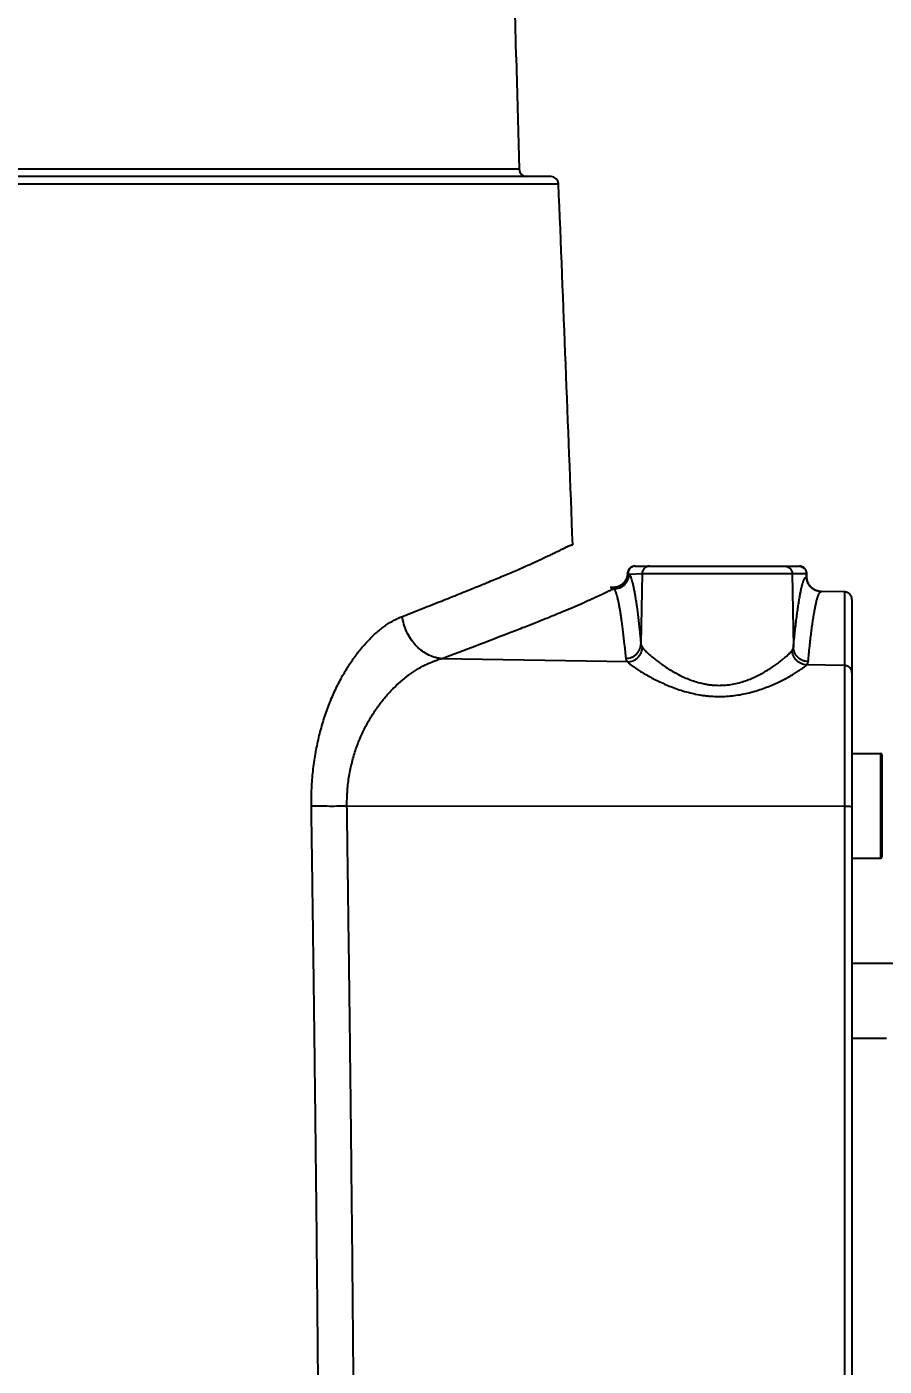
# Model space of a CAD drawing. Header units: millimetres. Extents: x 4086 to 8300, y 123 to 1549.
# Drawn here: x 7742.38 to 7756.69, y 1048.41 to 1070.76 of the extents above; entities that cross this region are included whole.
import ezdxf

# ---------------------------------------------------------------- set-up
doc = ezdxf.new("R2010")
doc.units = ezdxf.units.MM
for name, color, linetype in [('外形图', 7, 'Continuous'), ('尺寸标注', 7, 'Continuous'), ('运动范围', 7, 'Continuous')]:
    doc.layers.add(name, color=color, linetype=linetype)
doc.styles.add('思源黑', font='SourceHanSansCN-Normal.ttf')
doc.dimstyles.new('尺寸标注_1_4比例', dxfattribs={"dimtxt": 7, "dimasz": 6, "dimexe": 2, "dimexo": 1.5, "dimgap": 1, "dimtad": 1, "dimdec": 1, "dimlfac": 4, "dimdsep": 46, "dimtxsty": '思源黑', "dimcen": 0.09, "dimadec": 0, "dimazin": 0, "dimtp": 0.01, "dimtm": 0.01, "dimtfac": 1, "dimtdec": 1, "dimtofl": 0, "dimtmove": 0, "dimatfit": 3, "dimfxl": 1, "dimtolj": 1, "dimarcsym": 0})

# ---------------------------------------------------------------- blocks, each defined once
blk = doc.blocks.new('*D983')
at = {"layer": 'Defpoints', "color": 0}
for p in [(7737.954, 1108.508), (7756.117, 1021.008), (7954.12, 1021.008)]:
    blk.add_point(p, dxfattribs=at)
at = {"layer": '尺寸标注', "color": 0, "lineweight": -2}
for p, q in [((7739.454, 1108.508), (7956.12, 1108.508)), ((7954.12, 1102.508), (7954.12, 1027.008)), ((7757.617, 1021.008), (7956.12, 1021.008))]:
    blk.add_line(p, q, dxfattribs=at)
at = {"layer": '尺寸标注', "color": 0}
for points in [[(7955.12, 1102.508), (7953.12, 1102.508), (7954.12, 1108.508)], [(7953.12, 1027.008), (7955.12, 1027.008), (7954.12, 1021.008)]]:
    blk.add_solid(points, dxfattribs=at)
at = {"layer": '尺寸标注', "color": 0, "insert": (7949.491, 1064.758), "char_height": 7, "attachment_point": 5, "rotation": 90, "style": '思源黑'}
blk.add_mtext('\\A1;350', dxfattribs=at)
blk = doc.blocks.new('*D988')
at = {"layer": 'Defpoints', "color": 0}
for p in [(7845.965, 1108.508), (7727.9, 1017.2), (7727.9, 970.227)]:
    blk.add_point(p, dxfattribs=at)
at = {"layer": '尺寸标注', "color": 0, "lineweight": -2}
for p, q in [((7845.965, 1107.008), (7845.965, 968.227)), ((7727.9, 1015.7), (7727.9, 968.227)), ((7839.965, 970.227), (7733.9, 970.227))]:
    blk.add_line(p, q, dxfattribs=at)
at = {"layer": '尺寸标注', "color": 0}
for points in [[(7733.9, 971.227), (7733.9, 969.227), (7727.9, 970.227)], [(7839.965, 969.227), (7839.965, 971.227), (7845.965, 970.227)]]:
    blk.add_solid(points, dxfattribs=at)
at = {"layer": '尺寸标注', "color": 0, "insert": (7786.933, 974.856), "char_height": 7, "attachment_point": 5, "style": '思源黑'}
blk.add_mtext('\\A1;472.3', dxfattribs=at)

msp = doc.modelspace()

# ---------------------------------------------------------------- linework, layer by layer
at = {"layer": '外形图'}
for p, q in [((7750.5162, 1071.2581), (7750.5424, 1070.2581)), ((7750.5424, 1070.2581), (7750.5479, 1070.2581)), ((7750.5479, 1070.2581), (7750.5971, 1068.3798)), ((7750.5971, 1068.3798), (7705.2035, 1068.3798)), ((7704.5479, 1068.1382), (7751.2527, 1068.1382)), ((7751.1278, 1068.2581), (7704.6729, 1068.2581)), ((7752.4319, 1061.6269), (7752.6485, 1061.6353)), ((7752.5292, 1061.7581), (7755.2713, 1061.7581)), ((7752.6485, 1061.6353), (7752.628, 1060.46)), ((7752.6485, 1061.6353), (7755.3901, 1061.6353)), ((7755.1522, 1061.6353), (7755.1736, 1060.4058)), ((7755.3911, 1061.5799), (7755.3901, 1061.6353)), ((7755.3901, 1061.6353), (7755.3963, 1061.6353)), ((7755.3973, 1061.5775), (7755.3963, 1061.6353)), ((7755.6367, 1061.3343), (7755.6386, 1061.3344)), ((7756.0275, 1061.3276), (7755.6386, 1061.3344)), ((7756.0275, 1061.3276), (7756.0275, 1021.1372)), ((7756.1503, 1061.2026), (7756.1503, 1021.1331)), ((7756.1503, 1060.9473), (7756.1503, 1060.9482)), ((7752.4045, 1060.161), (7749.2923, 1060.2141)), ((7756.0275, 1060.0991), (7755.3905, 1060.11)), ((7756.1503, 1058.6331), (7756.6253, 1058.6331)), ((7756.6253, 1058.6331), (7756.6253, 1056.8831)), ((7756.6503, 1058.6081), (7756.6503, 1056.9081)), ((7756.0275, 1057.7468), (7747.7234, 1057.7523)), ((7756.1503, 1056.8831), (7756.6253, 1056.8831)), ((7756.1503, 1055.1331), (7756.9753, 1055.1331))]:
    msp.add_line(p, q, dxfattribs=at)
for points in [[(7752.4043, 1061.6383), (7752.4041, 1061.6349), (7752.4039, 1061.6312), (7752.4036, 1061.6274), (7752.4033, 1061.6236), (7752.4028, 1061.6198), (7752.4023, 1061.6159), (7752.4018, 1061.612), (7752.4012, 1061.6081), (7752.4005, 1061.6041), (7752.3997, 1061.6001), (7752.3989, 1061.5961), (7752.398, 1061.592), (7752.397, 1061.588), (7752.3959, 1061.5839), (7752.3948, 1061.5798), (7752.3935, 1061.5757), (7752.3922, 1061.5716), (7752.3909, 1061.5675), (7752.3894, 1061.5634), (7752.3878, 1061.5593), (7752.3862, 1061.5552), (7752.3845, 1061.5511), (7752.3827, 1061.547), (7752.3809, 1061.5429), (7752.3789, 1061.5389), (7752.3769, 1061.5349), (7752.3748, 1061.5309), (7752.3726, 1061.5269), (7752.3703, 1061.523), (7752.368, 1061.5191), (7752.3656, 1061.5152), (7752.3631, 1061.5114), (7752.3605, 1061.5076), (7752.3579, 1061.5038), (7752.3552, 1061.5001), (7752.3524, 1061.4965), (7752.3496, 1061.4929), (7752.3466, 1061.4893), (7752.3437, 1061.4858), (7752.3406, 1061.4824), (7752.3375, 1061.479), (7752.3343, 1061.4757), (7752.3311, 1061.4724), (7752.3278, 1061.4692), (7752.3245, 1061.4661), (7752.3211, 1061.463), (7752.3177, 1061.46), (7752.3142, 1061.457), (7752.3106, 1061.4542), (7752.307, 1061.4514), (7752.3034, 1061.4486), (7752.2997, 1061.446), (7752.296, 1061.4434), (7752.2923, 1061.4409), (7752.2885, 1061.4385), (7752.2847, 1061.4361), (7752.2809, 1061.4338), (7752.277, 1061.4316), (7752.2731, 1061.4295), (7752.2692, 1061.4275), (7752.2653, 1061.4255), (7752.2614, 1061.4236), (7752.2575, 1061.4218), (7752.2536, 1061.4201), (7752.2496, 1061.4185), (7752.2457, 1061.4169), (7752.2418, 1061.4155), (7752.2379, 1061.4141), (7752.2341, 1061.4128), (7752.2303, 1061.4115), (7752.2265, 1061.4104), (7752.2227, 1061.4093), (7752.2189, 1061.4083), (7752.2152, 1061.4073), (7752.2115, 1061.4065), (7752.2079, 1061.4056), (7752.2043, 1061.4049), (7752.2007, 1061.4042), (7752.1972, 1061.4036), (7752.1937, 1061.403), (7752.1902, 1061.4025), (7752.1868, 1061.4021), (7752.1834, 1061.4017), (7752.1801, 1061.4013), (7752.1768, 1061.401), (7752.1736, 1061.4008), (7752.1704, 1061.4006), (7752.1672, 1061.4004), (7752.1641, 1061.4003), (7752.161, 1061.4002), (7752.158, 1061.4002), (7752.155, 1061.4002), (7752.1521, 1061.4002), (7752.1492, 1061.4003), (7752.1463, 1061.4004), (7752.1435, 1061.4005), (7752.1407, 1061.4007), (7752.1379, 1061.4009), (7752.1352, 1061.4011), (7752.1325, 1061.4013), (7752.1299, 1061.4016), (7752.1273, 1061.4019), (7752.1247, 1061.4022), (7752.1221, 1061.4026), (7752.1196, 1061.403), (7752.1176, 1061.4033)], [(7752.5292, 1061.7581), (7752.5271, 1061.7581), (7752.5248, 1061.758), (7752.5224, 1061.7579), (7752.5198, 1061.7577), (7752.5173, 1061.7575), (7752.5147, 1061.7573), (7752.5122, 1061.7569), (7752.5097, 1061.7566), (7752.5072, 1061.7561), (7752.5047, 1061.7557), (7752.5022, 1061.7551), (7752.4997, 1061.7546), (7752.4973, 1061.754), (7752.4948, 1061.7533), (7752.4924, 1061.7526), (7752.49, 1061.7518), (7752.4875, 1061.751), (7752.4852, 1061.7501), (7752.4828, 1061.7492), (7752.4804, 1061.7482), (7752.4781, 1061.7472), (7752.4758, 1061.7461), (7752.4735, 1061.745), (7752.4712, 1061.7439), (7752.469, 1061.7427), (7752.4668, 1061.7414), (7752.4646, 1061.7401), (7752.4624, 1061.7388), (7752.4603, 1061.7374), (7752.4582, 1061.736), (7752.4561, 1061.7345), (7752.4541, 1061.733), (7752.4521, 1061.7315), (7752.4501, 1061.7299), (7752.4481, 1061.7282), (7752.4462, 1061.7266), (7752.4443, 1061.7249), (7752.4425, 1061.7231), (7752.4407, 1061.7213), (7752.4389, 1061.7195), (7752.4371, 1061.7177), (7752.4354, 1061.7158), (7752.4338, 1061.7138), (7752.4322, 1061.7119), (7752.4306, 1061.7099), (7752.429, 1061.7079), (7752.4275, 1061.7058), (7752.4261, 1061.7037), (7752.4247, 1061.7016), (7752.4233, 1061.6995), (7752.422, 1061.6973), (7752.4207, 1061.6951), (7752.4194, 1061.6929), (7752.4182, 1061.6907), (7752.4171, 1061.6884), (7752.416, 1061.6861), (7752.4149, 1061.6838), (7752.4139, 1061.6815), (7752.413, 1061.6791), (7752.4121, 1061.6767), (7752.4112, 1061.6743), (7752.4104, 1061.6719), (7752.4096, 1061.6695), (7752.4089, 1061.6671), (7752.4082, 1061.6646), (7752.4076, 1061.6621), (7752.4071, 1061.6597), (7752.4065, 1061.6572), (7752.4061, 1061.6547), (7752.4057, 1061.6522), (7752.4053, 1061.6497), (7752.405, 1061.6471), (7752.4047, 1061.6446), (7752.4045, 1061.6421), (7752.4044, 1061.6395), (7752.4043, 1061.6383)], [(7755.3963, 1061.6353), (7755.3962, 1061.6376), (7755.3961, 1061.6401), (7755.396, 1061.6427), (7755.3957, 1061.6452), (7755.3955, 1061.6477), (7755.3951, 1061.6502), (7755.3948, 1061.6527), (7755.3944, 1061.6552), (7755.3939, 1061.6577), (7755.3934, 1061.6601), (7755.3928, 1061.6626), (7755.3922, 1061.665), (7755.3915, 1061.6675), (7755.3908, 1061.6699), (7755.39, 1061.6723), (7755.3892, 1061.6747), (7755.3883, 1061.6771), (7755.3874, 1061.6794), (7755.3865, 1061.6817), (7755.3855, 1061.6841), (7755.3844, 1061.6864), (7755.3833, 1061.6886), (7755.3822, 1061.6909), (7755.381, 1061.6931), (7755.3797, 1061.6953), (7755.3785, 1061.6975), (7755.3771, 1061.6996), (7755.3758, 1061.7018), (7755.3744, 1061.7039), (7755.3729, 1061.7059), (7755.3714, 1061.708), (7755.3699, 1061.71), (7755.3683, 1061.7119), (7755.3667, 1061.7139), (7755.3651, 1061.7158), (7755.3634, 1061.7177), (7755.3616, 1061.7195), (7755.3599, 1061.7213), (7755.3581, 1061.7231), (7755.3562, 1061.7248), (7755.3544, 1061.7265), (7755.3525, 1061.7282), (7755.3505, 1061.7298), (7755.3486, 1061.7314), (7755.3466, 1061.7329), (7755.3445, 1061.7344), (7755.3425, 1061.7359), (7755.3404, 1061.7373), (7755.3383, 1061.7387), (7755.3361, 1061.74), (7755.3339, 1061.7413), (7755.3318, 1061.7425), (7755.3295, 1061.7437), (7755.3273, 1061.7449), (7755.325, 1061.746), (7755.3227, 1061.747), (7755.3204, 1061.7481), (7755.3181, 1061.749), (7755.3157, 1061.7499), (7755.3134, 1061.7508), (7755.311, 1061.7516), (7755.3086, 1061.7524), (7755.3062, 1061.7531), (7755.3037, 1061.7538), (7755.3013, 1061.7545), (7755.2988, 1061.755), (7755.2964, 1061.7556), (7755.2939, 1061.756), (7755.2914, 1061.7565), (7755.2889, 1061.7569), (7755.2864, 1061.7572), (7755.2839, 1061.7575), (7755.2814, 1061.7577), (7755.2788, 1061.7579), (7755.2763, 1061.758), (7755.2738, 1061.7581), (7755.2713, 1061.7581)], [(7755.6386, 1061.3344), (7755.6358, 1061.3344), (7755.6329, 1061.3345), (7755.6299, 1061.3347), (7755.6269, 1061.3349), (7755.6239, 1061.3351), (7755.6209, 1061.3354), (7755.6178, 1061.3357), (7755.6147, 1061.336), (7755.6116, 1061.3364), (7755.6085, 1061.3368), (7755.6054, 1061.3373), (7755.6022, 1061.3378), (7755.5991, 1061.3384), (7755.5959, 1061.339), (7755.5927, 1061.3397), (7755.5894, 1061.3404), (7755.5862, 1061.3411), (7755.5829, 1061.342), (7755.5796, 1061.3428), (7755.5763, 1061.3438), (7755.5729, 1061.3447), (7755.5696, 1061.3458), (7755.5662, 1061.3469), (7755.5628, 1061.3481), (7755.5593, 1061.3493), (7755.5559, 1061.3506), (7755.5524, 1061.352), (7755.5489, 1061.3534), (7755.5454, 1061.3549), (7755.5419, 1061.3565), (7755.5384, 1061.3581), (7755.5348, 1061.3598), (7755.5313, 1061.3616), (7755.5277, 1061.3635), (7755.5241, 1061.3655), (7755.5205, 1061.3675), (7755.517, 1061.3697), (7755.5134, 1061.3719), (7755.5098, 1061.3741), (7755.5062, 1061.3765), (7755.5027, 1061.379), (7755.4991, 1061.3815), (7755.4956, 1061.3842), (7755.492, 1061.3869), (7755.4885, 1061.3897), (7755.4851, 1061.3925), (7755.4816, 1061.3955), (7755.4782, 1061.3986), (7755.4748, 1061.4017), (7755.4715, 1061.4049), (7755.4682, 1061.4082), (7755.465, 1061.4116), (7755.4618, 1061.415), (7755.4586, 1061.4186), (7755.4556, 1061.4222), (7755.4525, 1061.4258), (7755.4496, 1061.4296), (7755.4467, 1061.4334), (7755.4438, 1061.4372), (7755.4411, 1061.4412), (7755.4384, 1061.4452), (7755.4357, 1061.4492), (7755.4332, 1061.4533), (7755.4307, 1061.4575), (7755.4283, 1061.4617), (7755.426, 1061.4659), (7755.4238, 1061.4702), (7755.4217, 1061.4746), (7755.4196, 1061.4789), (7755.4177, 1061.4833), (7755.4158, 1061.4878), (7755.414, 1061.4922), (7755.4123, 1061.4967), (7755.4107, 1061.5012), (7755.4092, 1061.5058), (7755.4078, 1061.5103), (7755.4065, 1061.5149), (7755.4053, 1061.5194), (7755.4041, 1061.524), (7755.4031, 1061.5285), (7755.4021, 1061.5331), (7755.4012, 1061.5376), (7755.4005, 1061.5422), (7755.3998, 1061.5467), (7755.3992, 1061.5512), (7755.3987, 1061.5557), (7755.3982, 1061.5601), (7755.3979, 1061.5646), (7755.3976, 1061.569), (7755.3974, 1061.5733), (7755.3973, 1061.5775)], [(7756.1503, 1061.2026), (7756.1503, 1061.2051), (7756.1502, 1061.2077), (7756.1501, 1061.2102), (7756.1499, 1061.2127), (7756.1497, 1061.2152), (7756.1494, 1061.2177), (7756.1491, 1061.2202), (7756.1487, 1061.2227), (7756.1483, 1061.2252), (7756.1478, 1061.2277), (7756.1472, 1061.2302), (7756.1467, 1061.2326), (7756.146, 1061.2351), (7756.1454, 1061.2375), (7756.1446, 1061.2399), (7756.1438, 1061.2423), (7756.143, 1061.2447), (7756.1421, 1061.2471), (7756.1412, 1061.2494), (7756.1403, 1061.2517), (7756.1392, 1061.254), (7756.1382, 1061.2563), (7756.1371, 1061.2586), (7756.1359, 1061.2608), (7756.1347, 1061.2631), (7756.1335, 1061.2653), (7756.1322, 1061.2674), (7756.1309, 1061.2696), (7756.1295, 1061.2717), (7756.1281, 1061.2738), (7756.1266, 1061.2759), (7756.1251, 1061.2779), (7756.1236, 1061.2799), (7756.122, 1061.2818), (7756.1204, 1061.2838), (7756.1187, 1061.2857), (7756.117, 1061.2876), (7756.1153, 1061.2894), (7756.1135, 1061.2912), (7756.1117, 1061.293), (7756.1099, 1061.2947), (7756.108, 1061.2964), (7756.1061, 1061.298), (7756.1041, 1061.2996), (7756.1022, 1061.3012), (7756.1002, 1061.3027), (7756.0981, 1061.3042), (7756.0961, 1061.3057), (7756.094, 1061.3071), (7756.0918, 1061.3084), (7756.0897, 1061.3098), (7756.0875, 1061.311), (7756.0853, 1061.3123), (7756.0831, 1061.3135), (7756.0808, 1061.3146), (7756.0786, 1061.3157), (7756.0763, 1061.3168), (7756.0739, 1061.3178), (7756.0716, 1061.3187), (7756.0693, 1061.3196), (7756.0669, 1061.3205), (7756.0645, 1061.3213), (7756.0621, 1061.3221), (7756.0597, 1061.3228), (7756.0572, 1061.3235), (7756.0548, 1061.3241), (7756.0523, 1061.3247), (7756.0499, 1061.3252), (7756.0474, 1061.3257), (7756.0449, 1061.3261), (7756.0424, 1061.3264), (7756.0399, 1061.3268), (7756.0374, 1061.327), (7756.0349, 1061.3272), (7756.0324, 1061.3274), (7756.0298, 1061.3275), (7756.0275, 1061.3276)]]:
    msp.add_lwpolyline(points, dxfattribs=at)
for centre, radius, start, end in [((7750.7221, 1068.3831), 0.125, 181.5, 270), ((7751.1278, 1068.1331), 0.125, 2.35205, 90), ((6152.5029, 1002.1652), 1600.1105, 2.1470933, 2.3629918), ((7756.6253, 1058.6081), 0.025, 0, 90), ((7756.6253, 1056.9081), 0.025, 270, 0)]:
    msp.add_arc(centre, radius, start, end, dxfattribs=at)
for points, knots in [([(7748.6474, 1060.9203), (7748.7592, 1060.964), (7748.9764, 1061.0492), (7749.2922, 1061.174), (7749.5881, 1061.2921), (7749.8637, 1061.4034), (7750.1186, 1061.5078), (7750.3526, 1061.6054), (7750.5653, 1061.6959), (7750.7289, 1061.7673), (7750.8488, 1061.821), (7750.9307, 1061.8582), (7751.007, 1061.8936), (7751.0778, 1061.9271), (7751.1429, 1061.9586), (7751.2025, 1061.9878), (7751.2564, 1062.0146), (7751.3047, 1062.0386), (7751.3474, 1062.0595), (7751.3795, 1062.0749), (7751.4024, 1062.0856), (7751.4174, 1062.0924), (7751.431, 1062.0983), (7751.4432, 1062.1033), (7751.454, 1062.1075), (7751.4633, 1062.1109), (7751.4712, 1062.1134), (7751.4777, 1062.115), (7751.4823, 1062.1158), (7751.4852, 1062.116), (7751.4869, 1062.1159), (7751.4882, 1062.1156), (7751.4892, 1062.1151), (7751.4898, 1062.1144), (7751.49, 1062.1138), (7751.49, 1062.1135)], [0, 0, 0, 0, 0.1166994, 0.2267368, 0.3299816, 0.4263098, 0.515605, 0.5977577, 0.6726658, 0.7402337, 0.7712371, 0.8003719, 0.8276279, 0.8529957, 0.8764512, 0.8979592, 0.9174782, 0.9349672, 0.9503894, 0.9637144, 0.9695829, 0.9749197, 0.979724, 0.9839956, 0.9877356, 0.9909469, 0.9936334, 0.9958019, 0.9974643, 0.998113, 0.9986464, 0.9990745, 0.999416, 0.9997064, 1, 1, 1, 1]), ([(7752.1247, 1061.4017), (7752.1421, 1061.3991), (7752.1777, 1061.3978), (7752.2303, 1061.407), (7752.2797, 1061.4271), (7752.3238, 1061.4571), (7752.3606, 1061.4958), (7752.3884, 1061.5414), (7752.4059, 1061.5917), (7752.4103, 1061.6271), (7752.4106, 1061.6447)], [0, 0, 0, 0, 0.1249806, 0.249967, 0.3749603, 0.4999609, 0.6249676, 0.7499781, 0.8749899, 1, 1, 1, 1]), ([(7752.1777, 1061.3814), (7752.194, 1061.3811), (7752.2268, 1061.3838), (7752.2742, 1061.3973), (7752.3181, 1061.4198), (7752.3567, 1061.4504), (7752.3887, 1061.488), (7752.4127, 1061.531), (7752.4278, 1061.5779), (7752.4316, 1061.6106), (7752.4319, 1061.6269)], [0, 0, 0, 0, 0.124989, 0.2499904, 0.3750001, 0.5000132, 0.6250242, 0.7500282, 0.875021, 1, 1, 1, 1]), ([(7752.4043, 1061.6383), (7752.4043, 1061.6384), (7752.4044, 1061.6386), (7752.4048, 1061.6387), (7752.4052, 1061.6388), (7752.4059, 1061.6388), (7752.4068, 1061.6388), (7752.4083, 1061.6387), (7752.4096, 1061.6385), (7752.4105, 1061.6384)], [0, 0, 0, 0, 0.0361406, 0.0880714, 0.1657799, 0.2722774, 0.4086226, 0.5752528, 1, 1, 1, 1]), ([(7752.5354, 1061.7581), (7752.5274, 1061.7581), (7752.5112, 1061.7565), (7752.4878, 1061.7495), (7752.4662, 1061.7381), (7752.4473, 1061.7228), (7752.4316, 1061.7041), (7752.4199, 1061.6828), (7752.4125, 1061.6595), (7752.4106, 1061.6434), (7752.4105, 1061.6353)], [0, 0, 0, 0, 0.1249856, 0.2499728, 0.3749643, 0.4999613, 0.6249639, 0.7499719, 0.8749842, 1, 1, 1, 1]), ([(7752.4105, 1061.6353), (7752.4109, 1061.6353), (7752.4119, 1061.6356), (7752.4132, 1061.6363), (7752.4145, 1061.6371), (7752.4159, 1061.6377), (7752.4173, 1061.6377), (7752.4187, 1061.6374), (7752.42, 1061.6369), (7752.4217, 1061.636), (7752.4239, 1061.635), (7752.4266, 1061.6342), (7752.4294, 1061.6346), (7752.4312, 1061.6351), (7752.4321, 1061.6353)], [0, 0, 0, 0, 0.0613853, 0.1289178, 0.1977915, 0.2617935, 0.3211035, 0.3812864, 0.4443307, 0.5093193, 0.6379236, 0.7590502, 0.8783876, 1, 1, 1, 1]), ([(7752.4319, 1061.6269), (7752.4343, 1061.624), (7752.4391, 1061.6173), (7752.4457, 1061.6057), (7752.4522, 1061.5919), (7752.4586, 1061.5758), (7752.4651, 1061.5575), (7752.474, 1061.5293), (7752.4848, 1061.4894), (7752.4973, 1061.4364), (7752.5098, 1061.3773), (7752.5222, 1061.3125), (7752.5345, 1061.242), (7752.5466, 1061.1658), (7752.5633, 1061.0523), (7752.5836, 1060.8949), (7752.6068, 1060.6863), (7752.6209, 1060.5385), (7752.628, 1060.46)], [0, 0, 0, 0, 0.0095354, 0.0207051, 0.0335787, 0.0481809, 0.0644797, 0.0824216, 0.1229372, 0.1689454, 0.2197743, 0.2752932, 0.3354949, 0.4004632, 0.4703012, 0.6250881, 0.8011071, 1, 1, 1, 1]), ([(7752.7734, 1061.7581), (7752.7654, 1061.7581), (7752.7492, 1061.7565), (7752.7258, 1061.7495), (7752.7042, 1061.7381), (7752.6853, 1061.7228), (7752.6696, 1061.7041), (7752.6579, 1061.6828), (7752.6505, 1061.6595), (7752.6486, 1061.6434), (7752.6485, 1061.6353)], [0, 0, 0, 0, 0.1249854, 0.2499725, 0.3749639, 0.4999608, 0.6249637, 0.749972, 0.8749845, 1, 1, 1, 1]), ([(7755.0272, 1061.7581), (7755.0353, 1061.7581), (7755.0515, 1061.7565), (7755.0748, 1061.7495), (7755.0964, 1061.7381), (7755.1153, 1061.7228), (7755.131, 1061.7041), (7755.1427, 1061.6828), (7755.1502, 1061.6595), (7755.152, 1061.6434), (7755.1522, 1061.6353)], [0, 0, 0, 0, 0.1249854, 0.2499725, 0.3749639, 0.4999608, 0.6249637, 0.749972, 0.8749845, 1, 1, 1, 1]), ([(7755.2652, 1061.7581), (7755.2733, 1061.7581), (7755.2895, 1061.7565), (7755.3128, 1061.7495), (7755.3344, 1061.7381), (7755.3533, 1061.7228), (7755.369, 1061.7041), (7755.3807, 1061.6828), (7755.3882, 1061.6595), (7755.39, 1061.6434), (7755.3901, 1061.6353)], [0, 0, 0, 0, 0.1249854, 0.2499725, 0.3749639, 0.4999608, 0.6249637, 0.749972, 0.8749845, 1, 1, 1, 1]), ([(7749.2923, 1060.2141), (7749.4896, 1060.2877), (7749.8636, 1060.428), (7750.3171, 1060.6011), (7750.648, 1060.7297), (7750.872, 1060.8179), (7751.0793, 1060.901), (7751.2699, 1060.9788), (7751.4435, 1061.0512), (7751.5999, 1061.1183), (7751.7194, 1061.1711), (7751.8062, 1061.2106), (7751.8816, 1061.2455), (7751.9648, 1061.2847), (7752.0407, 1061.3207), (7752.0927, 1061.3448), (7752.125, 1061.3594), (7752.1527, 1061.3715), (7752.1698, 1061.3784), (7752.1777, 1061.3814)], [0, 0, 0, 0, 0.202962, 0.3848443, 0.4676805, 0.5450152, 0.61678, 0.6829108, 0.7433471, 0.7980315, 0.8469089, 0.8691557, 0.8899353, 0.926986, 0.9578194, 0.9708317, 0.9822092, 0.9919348, 1, 1, 1, 1]), ([(7752.1176, 1061.4033), (7752.1186, 1061.4031), (7752.121, 1061.4026), (7752.1234, 1061.402), (7752.1247, 1061.4017)], [0, 0, 0, 0, 0.446726, 1, 1, 1, 1]), ([(7752.1247, 1061.4017), (7752.1286, 1061.4007), (7752.1367, 1061.3981), (7752.1493, 1061.3933), (7752.1631, 1061.3876), (7752.1726, 1061.3835), (7752.1777, 1061.3814)], [0, 0, 0, 0, 0.2117425, 0.4500437, 0.7135634, 1, 1, 1, 1]), ([(7752.1777, 1061.3814), (7752.1801, 1061.3785), (7752.1849, 1061.3719), (7752.1914, 1061.3603), (7752.1979, 1061.3465), (7752.2044, 1061.3305), (7752.2109, 1061.3123), (7752.2198, 1061.2842), (7752.2306, 1061.2444), (7752.2431, 1061.1916), (7752.2556, 1061.1328), (7752.2679, 1061.0683), (7752.2802, 1060.9981), (7752.2924, 1060.9222), (7752.309, 1060.8092), (7752.3294, 1060.6525), (7752.3525, 1060.4449), (7752.3667, 1060.2978), (7752.3737, 1060.2196)], [0, 0, 0, 0, 0.0095527, 0.0207392, 0.0336348, 0.0482525, 0.064569, 0.0825287, 0.1230601, 0.1691031, 0.219951, 0.2754554, 0.3356551, 0.4006197, 0.4704463, 0.625195, 0.8011635, 1, 1, 1, 1]), ([(7755.1736, 1060.4058), (7755.1813, 1060.4913), (7755.1967, 1060.6514), (7755.2187, 1060.8447), (7755.2368, 1060.9834), (7755.25, 1061.0763), (7755.2633, 1061.1621), (7755.2768, 1061.2408), (7755.2904, 1061.3126), (7755.3021, 1061.368), (7755.3116, 1061.4089), (7755.3185, 1061.4367), (7755.3255, 1061.4626), (7755.3325, 1061.4861), (7755.3395, 1061.5073), (7755.3466, 1061.5259), (7755.3538, 1061.5418), (7755.3609, 1061.555), (7755.3682, 1061.5655), (7755.3756, 1061.5732), (7755.3831, 1061.5782), (7755.3886, 1061.5797), (7755.3911, 1061.5799)], [0, 0, 0, 0, 0.2131802, 0.3993378, 0.4829579, 0.5605629, 0.6323185, 0.6983709, 0.7588433, 0.8137432, 0.8390734, 0.8628955, 0.8850654, 0.9054431, 0.9239145, 0.9404023, 0.9548492, 0.9672583, 0.9777121, 0.9863821, 0.9936235, 1, 1, 1, 1]), ([(7755.3911, 1061.5799), (7755.392, 1061.58), (7755.3933, 1061.58), (7755.3948, 1061.5798), (7755.3959, 1061.5795), (7755.3968, 1061.579), (7755.3972, 1061.5781), (7755.3973, 1061.5777), (7755.3973, 1061.5775)], [0, 0, 0, 0, 0.3628451, 0.5071287, 0.6292567, 0.8219027, 0.908382, 1, 1, 1, 1]), ([(7755.6367, 1061.3343), (7755.6207, 1061.3346), (7755.5887, 1061.3382), (7755.5428, 1061.3527), (7755.5004, 1061.3757), (7755.4632, 1061.4064), (7755.4325, 1061.4436), (7755.4095, 1061.486), (7755.395, 1061.532), (7755.3914, 1061.5639), (7755.3911, 1061.5799)], [0, 0, 0, 0, 0.1249839, 0.2499714, 0.3749635, 0.4999614, 0.6249651, 0.7499739, 0.8749864, 1, 1, 1, 1]), ([(7755.4191, 1060.1654), (7755.4268, 1060.2505), (7755.4423, 1060.4098), (7755.4643, 1060.6022), (7755.4823, 1060.7403), (7755.4955, 1060.8328), (7755.5088, 1060.9182), (7755.5223, 1060.9965), (7755.5359, 1061.068), (7755.5495, 1061.1326), (7755.5613, 1061.1819), (7755.5709, 1061.2174), (7755.578, 1061.2408), (7755.585, 1061.2619), (7755.5921, 1061.2805), (7755.5992, 1061.2964), (7755.6064, 1061.3095), (7755.6137, 1061.32), (7755.6211, 1061.3277), (7755.6287, 1061.3327), (7755.6341, 1061.3341), (7755.6367, 1061.3343)], [0, 0, 0, 0, 0.2130829, 0.3991593, 0.4827478, 0.5603257, 0.6320676, 0.6981127, 0.758562, 0.8134745, 0.8626662, 0.8848434, 0.9052354, 0.9237293, 0.9402381, 0.9547094, 0.9671457, 0.9776201, 0.9863207, 0.9935918, 1, 1, 1, 1]), ([(7747.1294, 1057.7556), (7747.128, 1057.8537), (7747.1305, 1058.0006), (7747.1427, 1058.1954), (7747.1562, 1058.3399), (7747.1741, 1058.4826), (7747.1963, 1058.6232), (7747.2225, 1058.7613), (7747.2622, 1058.9406), (7747.3208, 1059.1568), (7747.4049, 1059.4046), (7747.5005, 1059.6373), (7747.606, 1059.8536), (7747.7199, 1060.0527), (7747.8407, 1060.2341), (7747.967, 1060.3971), (7748.0978, 1060.5414), (7748.2112, 1060.6471), (7748.3031, 1060.7216), (7748.3928, 1060.7872), (7748.5056, 1060.8573), (7748.6003, 1060.9018), (7748.6474, 1060.9203)], [0, 0, 0, 0, 0.0797141, 0.1193019, 0.1586159, 0.1975862, 0.2361486, 0.2742498, 0.3118408, 0.385299, 0.456207, 0.5243376, 0.5895244, 0.6516428, 0.7106254, 0.7664494, 0.8191074, 0.8686486, 0.8922896, 0.9151968, 0.9588909, 1, 1, 1, 1]), ([(7749.2923, 1060.2141), (7749.2726, 1060.2166), (7749.2331, 1060.2236), (7749.155, 1060.2451), (7749.0598, 1060.2863), (7748.9543, 1060.3561), (7748.8599, 1060.4443), (7748.7795, 1060.5481), (7748.7155, 1060.6643), (7748.6699, 1060.7893), (7748.6526, 1060.8765), (7748.6474, 1060.9203)], [0, 0, 0, 0, 0.058116, 0.1169128, 0.2366099, 0.3593361, 0.4848338, 0.6125262, 0.7415983, 0.8710905, 1, 1, 1, 1]), ([(7752.3737, 1060.2196), (7752.39, 1060.2194), (7752.4227, 1060.2221), (7752.47, 1060.2354), (7752.5138, 1060.2575), (7752.5524, 1060.2874), (7752.5843, 1060.3241), (7752.6084, 1060.3663), (7752.6237, 1060.4121), (7752.6276, 1060.4441), (7752.628, 1060.46)], [0, 0, 0, 0, 0.126141, 0.2521899, 0.3779612, 0.5033108, 0.6281575, 0.7524956, 0.8763969, 1, 1, 1, 1]), ([(7752.4045, 1060.161), (7752.4202, 1060.1614), (7752.4516, 1060.1651), (7752.4969, 1060.1795), (7752.539, 1060.2021), (7752.5763, 1060.2321), (7752.6076, 1060.2683), (7752.6317, 1060.3095), (7752.6477, 1060.3542), (7752.6526, 1060.3855), (7752.6536, 1060.4011)], [0, 0, 0, 0, 0.1239417, 0.2487774, 0.3742794, 0.5001287, 0.6259587, 0.7514057, 0.8761582, 1, 1, 1, 1]), ([(7752.628, 1060.46), (7752.6283, 1060.4551), (7752.63, 1060.4451), (7752.6352, 1060.4302), (7752.6431, 1060.4153), (7752.6498, 1060.4058), (7752.6536, 1060.4011)], [0, 0, 0, 0, 0.2269962, 0.4657661, 0.7219533, 1, 1, 1, 1]), ([(7752.6536, 1060.4011), (7752.6576, 1060.3959), (7752.6665, 1060.3853), (7752.6813, 1060.3688), (7752.6982, 1060.351), (7752.7247, 1060.3247), (7752.7627, 1060.2893), (7752.8143, 1060.2446), (7752.8728, 1060.1971), (7752.9379, 1060.1475), (7753.0092, 1060.0969), (7753.1147, 1060.0274), (7753.2605, 1059.9432), (7753.4198, 1059.8713), (7753.5583, 1059.8245), (7753.6496, 1059.8011), (7753.7246, 1059.7868), (7753.7819, 1059.7785), (7753.8397, 1059.7728), (7753.9173, 1059.7687), (7754.0141, 1059.7702), (7754.1287, 1059.783), (7754.2401, 1059.8053), (7754.3469, 1059.8358), (7754.4484, 1059.8729), (7754.5442, 1059.9148), (7754.6341, 1059.9602), (7754.7181, 1060.0078), (7754.7959, 1060.0564), (7754.8676, 1060.105), (7754.9328, 1060.1527), (7754.9912, 1060.1985), (7755.0424, 1060.2417), (7755.0801, 1060.276), (7755.1062, 1060.3016), (7755.1228, 1060.3188), (7755.1373, 1060.3347), (7755.1459, 1060.3451), (7755.1498, 1060.3501)], [0, 0, 0, 0, 0.0068783, 0.0146526, 0.0232887, 0.0327493, 0.0539837, 0.0780376, 0.1046053, 0.1334081, 0.1641993, 0.1967657, 0.2665004, 0.3414058, 0.3804736, 0.420388, 0.4405998, 0.4609352, 0.4813566, 0.501823, 0.5427078, 0.5832607, 0.6231789, 0.6622182, 0.700193, 0.7369542, 0.7723676, 0.8062954, 0.8385838, 0.8690537, 0.8974966, 0.9236716, 0.9473074, 0.9681076, 0.9773488, 0.9857669, 0.9933278, 1, 1, 1, 1]), ([(7755.1498, 1060.3501), (7755.1533, 1060.3545), (7755.1595, 1060.3634), (7755.1669, 1060.3774), (7755.1717, 1060.3915), (7755.1733, 1060.4011), (7755.1736, 1060.4058)], [0, 0, 0, 0, 0.2751734, 0.5303471, 0.770085, 1, 1, 1, 1]), ([(7755.3905, 1060.11), (7755.3752, 1060.1109), (7755.3445, 1060.1155), (7755.3005, 1060.1308), (7755.2598, 1060.1538), (7755.2238, 1060.1838), (7755.1937, 1060.2197), (7755.1707, 1060.2603), (7755.1554, 1060.3042), (7755.1507, 1060.3348), (7755.1498, 1060.3501)], [0, 0, 0, 0, 0.1241409, 0.2490727, 0.3745763, 0.5003576, 0.6260859, 0.7514375, 0.8761383, 1, 1, 1, 1]), ([(7755.4191, 1060.1654), (7755.4032, 1060.1657), (7755.3793, 1060.1684), (7755.3484, 1060.1765), (7755.3185, 1060.1874), (7755.2833, 1060.2062), (7755.2523, 1060.2312), (7755.2307, 1060.2544), (7755.2116, 1060.2795), (7755.1923, 1060.314), (7755.1777, 1060.3589), (7755.174, 1060.3901), (7755.1736, 1060.4058)], [0, 0, 0, 0, 0.1261247, 0.1892235, 0.2522694, 0.3779831, 0.5032741, 0.5658077, 0.6282148, 0.7525194, 0.8764032, 1, 1, 1, 1]), ([(7747.7234, 1057.7523), (7747.7219, 1057.833), (7747.725, 1057.9538), (7747.7393, 1058.1136), (7747.755, 1058.2317), (7747.7756, 1058.3478), (7747.809, 1058.4985), (7747.8612, 1058.6802), (7747.9396, 1058.8874), (7748.031, 1059.081), (7748.1331, 1059.2604), (7748.2442, 1059.4251), (7748.3625, 1059.5752), (7748.5244, 1059.752), (7748.6982, 1059.9044), (7748.8809, 1060.029), (7749.0167, 1060.1061), (7749.1533, 1060.1684), (7749.2461, 1060.2007), (7749.2923, 1060.2141)], [0, 0, 0, 0, 0.077688, 0.1162315, 0.1544659, 0.192323, 0.2297433, 0.3030652, 0.3741518, 0.4428348, 0.5090378, 0.5727493, 0.6340009, 0.692844, 0.8034983, 0.8555674, 0.9055749, 0.9536626, 1, 1, 1, 1]), ([(7752.3737, 1060.2196), (7752.3741, 1060.2147), (7752.3762, 1060.2046), (7752.3826, 1060.1898), (7752.3921, 1060.175), (7752.4001, 1060.1656), (7752.4045, 1060.161)], [0, 0, 0, 0, 0.2196481, 0.4548993, 0.7131945, 1, 1, 1, 1]), ([(7752.4045, 1060.161), (7752.4096, 1060.1561), (7752.4208, 1060.1459), (7752.4393, 1060.1302), (7752.4607, 1060.1133), (7752.4941, 1060.0881), (7752.5422, 1060.0543), (7752.6072, 1060.0117), (7752.6807, 1059.9667), (7752.7621, 1059.92), (7752.8508, 1059.8727), (7752.981, 1059.8085), (7753.1205, 1059.7486), (7753.2687, 1059.6957), (7753.3868, 1059.6598), (7753.5094, 1059.6295), (7753.6143, 1059.6099), (7753.6998, 1059.598), (7753.7863, 1059.5889), (7753.8953, 1059.5828), (7754.0261, 1059.5841), (7754.1557, 1059.5943), (7754.2828, 1059.6125), (7754.4064, 1059.6379), (7754.5255, 1059.6695), (7754.6748, 1059.7172), (7754.8153, 1059.7728), (7754.9462, 1059.8335), (7755.0352, 1059.8784), (7755.1167, 1059.923), (7755.1902, 1059.9662), (7755.2548, 1060.007), (7755.3025, 1060.0396), (7755.3356, 1060.064), (7755.3565, 1060.0803), (7755.3747, 1060.0954), (7755.3856, 1060.1052), (7755.3905, 1060.11)], [0, 0, 0, 0, 0.0065323, 0.0140253, 0.0224423, 0.0317421, 0.0528119, 0.0768791, 0.1035991, 0.1326548, 0.1637636, 0.1966764, 0.2670505, 0.3041522, 0.342299, 0.3813157, 0.4210134, 0.4410585, 0.4611958, 0.5016169, 0.5420368, 0.5822038, 0.6218841, 0.6608627, 0.6989377, 0.7359346, 0.8059811, 0.8386718, 0.8695209, 0.8982804, 0.9246701, 0.9483768, 0.9690618, 0.9781619, 0.9863764, 0.9936673, 1, 1, 1, 1]), ([(7755.3905, 1060.11), (7755.3946, 1060.1144), (7755.4021, 1060.1231), (7755.4109, 1060.137), (7755.4168, 1060.1511), (7755.4187, 1060.1607), (7755.4191, 1060.1654)], [0, 0, 0, 0, 0.2838477, 0.5410784, 0.7773249, 1, 1, 1, 1]), ([(7756.1503, 1059.9769), (7756.1503, 1059.9848), (7756.1487, 1060.0006), (7756.1417, 1060.0235), (7756.1303, 1060.0446), (7756.115, 1060.0632), (7756.0963, 1060.0785), (7756.0749, 1060.0899), (7756.0517, 1060.0972), (7756.0356, 1060.099), (7756.0275, 1060.0991)], [0, 0, 0, 0, 0.1236494, 0.2475033, 0.371736, 0.4964634, 0.6217268, 0.7474879, 0.8736346, 1, 1, 1, 1]), ([(7747.7234, 1057.7523), (7747.6661, 1057.7515), (7747.555, 1057.7505), (7747.3961, 1057.7505), (7747.2736, 1057.7518), (7747.1868, 1057.7537), (7747.1477, 1057.7549), (7747.1294, 1057.7556)], [0, 0, 0, 0, 0.2889754, 0.5613537, 0.8026367, 0.9075247, 1, 1, 1, 1]), ([(7747.27, 1025.7536), (7747.2746, 1026.4205), (7747.2839, 1027.7541), (7747.2937, 1029.4212), (7747.2993, 1030.7548), (7747.3023, 1031.755), (7747.3043, 1032.7553), (7747.3054, 1033.7555), (7747.3056, 1034.7557), (7747.3049, 1036.0892), (7747.3009, 1038.4229), (7747.2885, 1041.7566), (7747.2678, 1045.0902), (7747.2465, 1047.7569), (7747.2282, 1049.7569), (7747.2109, 1051.4234), (7747.1958, 1052.7566), (7747.1837, 1053.7565), (7747.171, 1054.7563), (7747.1574, 1055.7561), (7747.1437, 1056.7559), (7747.1342, 1057.4224), (7747.1294, 1057.7556)], [0, 0, 0, 0, 0.0625123, 0.1250216, 0.1562757, 0.1875298, 0.2187838, 0.2500374, 0.2812907, 0.3125437, 0.3750487, 0.5000539, 0.6250523, 0.6875489, 0.7500436, 0.8125364, 0.843782, 0.8750272, 0.9062718, 0.9375157, 0.9687584, 1, 1, 1, 1]), ([(7747.8524, 1025.7437), (7747.8548, 1026.0772), (7747.8583, 1026.5775), (7747.863, 1027.2445), (7747.8666, 1027.7447), (7747.8702, 1028.2449), (7747.8734, 1028.7451), (7747.8763, 1029.2453), (7747.8798, 1029.9123), (7747.8835, 1030.746), (7747.8869, 1031.7464), (7747.8893, 1032.7468), (7747.8913, 1034.0807), (7747.8916, 1035.748), (7747.8889, 1037.7488), (7747.8835, 1039.7495), (7747.8728, 1042.4169), (7747.8572, 1045.0843), (7747.8369, 1047.7516), (7747.8193, 1049.7519), (7747.8026, 1051.4188), (7747.7879, 1052.7523), (7747.7762, 1053.7524), (7747.7638, 1054.7524), (7747.7506, 1055.7524), (7747.7372, 1056.7524), (7747.7281, 1057.419), (7747.7234, 1057.7523)], [0, 0, 0, 0, 0.0312569, 0.0468849, 0.0625125, 0.0781399, 0.0937672, 0.1093945, 0.1250218, 0.1562761, 0.1875303, 0.2187843, 0.250038, 0.3125444, 0.3750495, 0.437553, 0.5000549, 0.6250533, 0.6875498, 0.7500444, 0.8125371, 0.8437827, 0.8750277, 0.9062722, 0.937516, 0.9687586, 1, 1, 1, 1]), ([(7756.1503, 1057.7421), (7756.1503, 1057.7422), (7756.1501, 1057.7424), (7756.1493, 1057.7427), (7756.1476, 1057.7431), (7756.1447, 1057.7435), (7756.1406, 1057.7439), (7756.1355, 1057.7443), (7756.1294, 1057.7447), (7756.1222, 1057.7451), (7756.1142, 1057.7454), (7756.1053, 1057.7457), (7756.092, 1057.7461), (7756.074, 1057.7465), (7756.0512, 1057.7467), (7756.0355, 1057.7468), (7756.0275, 1057.7468)], [0, 0, 0, 0, 0.0022164, 0.0062545, 0.021015, 0.0449593, 0.0779707, 0.1197766, 0.1700014, 0.2281826, 0.2937788, 0.3661767, 0.4446979, 0.6171113, 0.8045556, 1, 1, 1, 1]), ([(7756.1503, 1053.8819), (7756.1982, 1053.882), (7756.2941, 1053.8821), (7756.4857, 1053.8824), (7756.6295, 1053.8824), (7756.7253, 1053.8823)], [0, 0, 0, 0, 0.25, 0.5, 1, 1, 1, 1])]:
    msp.add_open_spline(points, degree=3, knots=knots, dxfattribs=at)
at = {"layer": '运动范围'}
msp.add_arc((7715.4003, 1108.5081), 215.4751, 10, 225, dxfattribs=at)

# ---------------------------------------------------------------- dimensions: what is measured, and where the dimension line sits
at = {"layer": '尺寸标注'}
dim = msp.add_linear_dim(base=(7727.9003, 970.2266), p1=(7845.9651, 1108.5081), p2=(7727.9003, 1017.1997), dimstyle='尺寸标注_1_4比例', dxfattribs=at)
dim.commit()
dim.dimension.update_dxf_attribs({"geometry": '*D988', "text_midpoint": (7786.9327, 974.8557)})
dim = msp.add_linear_dim(base=(7954.1203, 1021.0081), p1=(7737.9541, 1108.5081), p2=(7756.1168, 1021.0081), angle=90, dimstyle='尺寸标注_1_4比例', dxfattribs=at)
dim.commit()
dim.dimension.update_dxf_attribs({"geometry": '*D983', "text_midpoint": (7954.1203, 1064.7581), "dimtype": 160})

doc.saveas('drawing.dxf')
